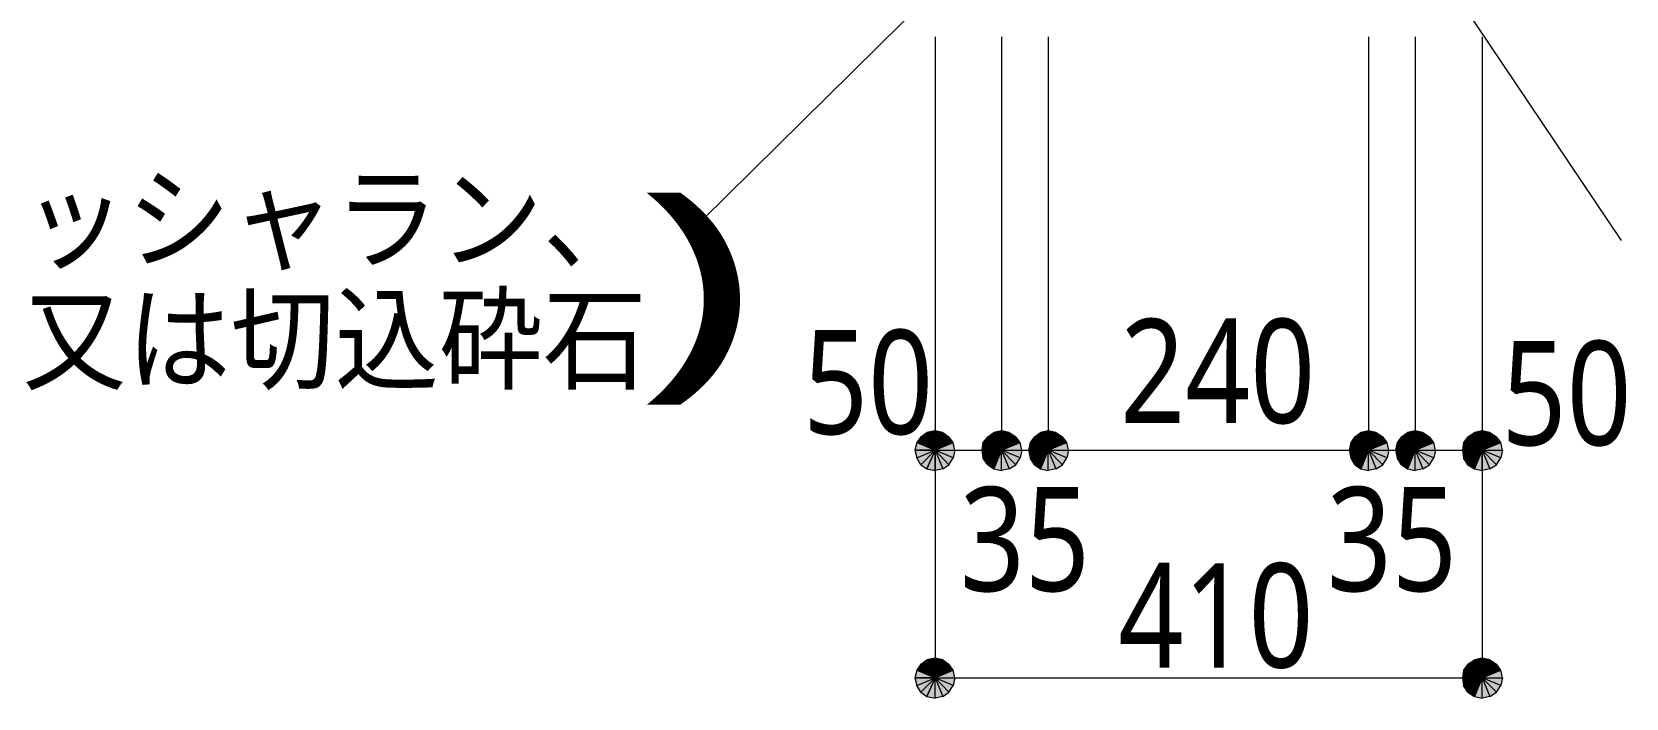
# Model space of a CAD drawing. Header units: millimetres. Extents: x 0 to 420, y 0 to 297.
# Drawn here: x 35.27 to 75.08, y 220.2 to 236.81 of the extents above; entities that cross this region are included whole.
import ezdxf
from ezdxf.enums import TextEntityAlignment as Align

# ---------------------------------------------------------------- set-up
doc = ezdxf.new("R2010")
doc.units = ezdxf.units.MM
doc.styles.add('kst32b', font='NotoSansJP-Variable.ttf')

msp = doc.modelspace()

# ---------------------------------------------------------------- hatches: boundary and pattern name
for points in [[(57.362, 226.568), (57.319, 226.378), (57.827, 226.378), (57.362, 226.568)], [(59.013, 226.568), (58.992, 226.378), (59.478, 226.378), (59.013, 226.568)], [(60.198, 226.568), (60.156, 226.378), (60.643, 226.378), (60.198, 226.568)], [(68.199, 226.568), (68.157, 226.378), (68.644, 226.378), (68.199, 226.568)], [(69.363, 226.568), (69.321, 226.378), (69.808, 226.378), (69.363, 226.568)], [(71.014, 226.568), (70.993, 226.378), (71.48, 226.378), (71.014, 226.568)], [(57.362, 220.895), (57.319, 220.705), (57.827, 220.705), (57.362, 220.895)], [(71.014, 220.895), (70.993, 220.705), (71.48, 220.705), (71.014, 220.895)]]:
    msp.add_hatch(color=7).paths.add_polyline_path(points)
h = msp.add_hatch(color=7)
h.paths.add_polyline_path([(57.827, 226.864), (57.616, 226.822), (57.827, 226.378), (57.827, 226.864)])
h.paths.add_polyline_path([(57.616, 226.822), (57.827, 226.378), (57.468, 226.716), (57.616, 226.822)])
h.paths.add_polyline_path([(57.827, 226.378), (57.468, 226.716), (57.362, 226.568), (57.827, 226.378)])
h = msp.add_hatch(color=7)
h.paths.add_polyline_path([(58.272, 226.568), (58.166, 226.716), (57.827, 226.378), (58.272, 226.568)])
h.paths.add_polyline_path([(58.166, 226.716), (57.827, 226.378), (58.018, 226.822), (58.166, 226.716)])
h.paths.add_polyline_path([(57.827, 226.378), (58.018, 226.822), (57.827, 226.864), (57.827, 226.378)])
h = msp.add_hatch(color=7)
h.paths.add_polyline_path([(58.166, 226.018), (58.272, 226.187), (57.827, 226.378), (58.166, 226.018)])
h.paths.add_polyline_path([(58.272, 226.187), (57.827, 226.378), (58.314, 226.378), (58.272, 226.187)])
h.paths.add_polyline_path([(57.827, 226.378), (58.314, 226.378), (58.272, 226.568), (57.827, 226.378)])
h = msp.add_hatch(color=7)
h.paths.add_polyline_path([(59.478, 226.864), (59.288, 226.822), (59.478, 226.378), (59.478, 226.864)])
h.paths.add_polyline_path([(59.288, 226.822), (59.478, 226.378), (59.14, 226.716), (59.288, 226.822)])
h.paths.add_polyline_path([(59.478, 226.378), (59.14, 226.716), (59.013, 226.568), (59.478, 226.378)])
h = msp.add_hatch(color=7)
h.paths.add_polyline_path([(59.944, 226.568), (59.838, 226.716), (59.478, 226.378), (59.944, 226.568)])
h.paths.add_polyline_path([(59.838, 226.716), (59.478, 226.378), (59.669, 226.822), (59.838, 226.716)])
h.paths.add_polyline_path([(59.478, 226.378), (59.669, 226.822), (59.478, 226.864), (59.478, 226.378)])
h = msp.add_hatch(color=7)
h.paths.add_polyline_path([(59.838, 226.018), (59.944, 226.187), (59.478, 226.378), (59.838, 226.018)])
h.paths.add_polyline_path([(59.944, 226.187), (59.478, 226.378), (59.986, 226.378), (59.944, 226.187)])
h.paths.add_polyline_path([(59.478, 226.378), (59.986, 226.378), (59.944, 226.568), (59.478, 226.378)])
h = msp.add_hatch(color=7)
h.paths.add_polyline_path([(60.643, 226.864), (60.452, 226.822), (60.643, 226.378), (60.643, 226.864)])
h.paths.add_polyline_path([(60.452, 226.822), (60.643, 226.378), (60.304, 226.716), (60.452, 226.822)])
h.paths.add_polyline_path([(60.643, 226.378), (60.304, 226.716), (60.198, 226.568), (60.643, 226.378)])
h = msp.add_hatch(color=7)
h.paths.add_polyline_path([(61.108, 226.568), (61.002, 226.716), (60.643, 226.378), (61.108, 226.568)])
h.paths.add_polyline_path([(61.002, 226.716), (60.643, 226.378), (60.833, 226.822), (61.002, 226.716)])
h.paths.add_polyline_path([(60.643, 226.378), (60.833, 226.822), (60.643, 226.864), (60.643, 226.378)])
h = msp.add_hatch(color=7)
h.paths.add_polyline_path([(61.002, 226.018), (61.108, 226.187), (60.643, 226.378), (61.002, 226.018)])
h.paths.add_polyline_path([(61.108, 226.187), (60.643, 226.378), (61.151, 226.378), (61.108, 226.187)])
h.paths.add_polyline_path([(60.643, 226.378), (61.151, 226.378), (61.108, 226.568), (60.643, 226.378)])
h = msp.add_hatch(color=7)
h.paths.add_polyline_path([(68.644, 226.864), (68.453, 226.822), (68.644, 226.378), (68.644, 226.864)])
h.paths.add_polyline_path([(68.453, 226.822), (68.644, 226.378), (68.305, 226.716), (68.453, 226.822)])
h.paths.add_polyline_path([(68.644, 226.378), (68.305, 226.716), (68.199, 226.568), (68.644, 226.378)])
h = msp.add_hatch(color=7)
h.paths.add_polyline_path([(69.109, 226.568), (69.003, 226.716), (68.644, 226.378), (69.109, 226.568)])
h.paths.add_polyline_path([(69.003, 226.716), (68.644, 226.378), (68.834, 226.822), (69.003, 226.716)])
h.paths.add_polyline_path([(68.644, 226.378), (68.834, 226.822), (68.644, 226.864), (68.644, 226.378)])
h = msp.add_hatch(color=7)
h.paths.add_polyline_path([(69.003, 226.018), (69.109, 226.187), (68.644, 226.378), (69.003, 226.018)])
h.paths.add_polyline_path([(69.109, 226.187), (68.644, 226.378), (69.152, 226.378), (69.109, 226.187)])
h.paths.add_polyline_path([(68.644, 226.378), (69.152, 226.378), (69.109, 226.568), (68.644, 226.378)])
h = msp.add_hatch(color=7)
h.paths.add_polyline_path([(69.808, 226.864), (69.617, 226.822), (69.808, 226.378), (69.808, 226.864)])
h.paths.add_polyline_path([(69.617, 226.822), (69.808, 226.378), (69.469, 226.716), (69.617, 226.822)])
h.paths.add_polyline_path([(69.808, 226.378), (69.469, 226.716), (69.363, 226.568), (69.808, 226.378)])
h = msp.add_hatch(color=7)
h.paths.add_polyline_path([(70.273, 226.568), (70.168, 226.716), (69.808, 226.378), (70.273, 226.568)])
h.paths.add_polyline_path([(70.168, 226.716), (69.808, 226.378), (69.998, 226.822), (70.168, 226.716)])
h.paths.add_polyline_path([(69.808, 226.378), (69.998, 226.822), (69.808, 226.864), (69.808, 226.378)])
h = msp.add_hatch(color=7)
h.paths.add_polyline_path([(70.168, 226.018), (70.273, 226.187), (69.808, 226.378), (70.168, 226.018)])
h.paths.add_polyline_path([(70.273, 226.187), (69.808, 226.378), (70.316, 226.378), (70.273, 226.187)])
h.paths.add_polyline_path([(69.808, 226.378), (70.316, 226.378), (70.273, 226.568), (69.808, 226.378)])
h = msp.add_hatch(color=7)
h.paths.add_polyline_path([(71.48, 226.864), (71.289, 226.822), (71.48, 226.378), (71.48, 226.864)])
h.paths.add_polyline_path([(71.289, 226.822), (71.48, 226.378), (71.12, 226.716), (71.289, 226.822)])
h.paths.add_polyline_path([(71.48, 226.378), (71.12, 226.716), (71.014, 226.568), (71.48, 226.378)])
h = msp.add_hatch(color=7)
h.paths.add_polyline_path([(71.946, 226.568), (71.84, 226.716), (71.48, 226.378), (71.946, 226.568)])
h.paths.add_polyline_path([(71.84, 226.716), (71.48, 226.378), (71.67, 226.822), (71.84, 226.716)])
h.paths.add_polyline_path([(71.48, 226.378), (71.67, 226.822), (71.48, 226.864), (71.48, 226.378)])
h = msp.add_hatch(color=7)
h.paths.add_polyline_path([(71.84, 226.018), (71.946, 226.187), (71.48, 226.378), (71.84, 226.018)])
h.paths.add_polyline_path([(71.946, 226.187), (71.48, 226.378), (71.988, 226.378), (71.946, 226.187)])
h.paths.add_polyline_path([(71.48, 226.378), (71.988, 226.378), (71.946, 226.568), (71.48, 226.378)])
h = msp.add_hatch(color=7)
h.paths.add_polyline_path([(57.319, 226.378), (57.362, 226.187), (57.827, 226.378), (57.319, 226.378)])
h.paths.add_polyline_path([(57.362, 226.187), (57.827, 226.378), (57.468, 226.018), (57.362, 226.187)])
h.paths.add_polyline_path([(57.827, 226.378), (57.468, 226.018), (57.616, 225.912), (57.827, 226.378)])
h = msp.add_hatch(color=7)
h.paths.add_polyline_path([(57.616, 225.912), (57.827, 225.87), (57.827, 226.378), (57.616, 225.912)])
h.paths.add_polyline_path([(57.827, 225.87), (57.827, 226.378), (58.018, 225.912), (57.827, 225.87)])
h.paths.add_polyline_path([(57.827, 226.378), (58.018, 225.912), (58.166, 226.018), (57.827, 226.378)])
h = msp.add_hatch(color=7)
h.paths.add_polyline_path([(58.992, 226.378), (59.013, 226.187), (59.478, 226.378), (58.992, 226.378)])
h.paths.add_polyline_path([(59.013, 226.187), (59.478, 226.378), (59.14, 226.018), (59.013, 226.187)])
h.paths.add_polyline_path([(59.478, 226.378), (59.14, 226.018), (59.288, 225.912), (59.478, 226.378)])
h = msp.add_hatch(color=7)
h.paths.add_polyline_path([(59.288, 225.912), (59.478, 225.87), (59.478, 226.378), (59.288, 225.912)])
h.paths.add_polyline_path([(59.478, 225.87), (59.478, 226.378), (59.669, 225.912), (59.478, 225.87)])
h.paths.add_polyline_path([(59.478, 226.378), (59.669, 225.912), (59.838, 226.018), (59.478, 226.378)])
h = msp.add_hatch(color=7)
h.paths.add_polyline_path([(60.156, 226.378), (60.198, 226.187), (60.643, 226.378), (60.156, 226.378)])
h.paths.add_polyline_path([(60.198, 226.187), (60.643, 226.378), (60.304, 226.018), (60.198, 226.187)])
h.paths.add_polyline_path([(60.643, 226.378), (60.304, 226.018), (60.452, 225.912), (60.643, 226.378)])
h = msp.add_hatch(color=7)
h.paths.add_polyline_path([(60.452, 225.912), (60.643, 225.87), (60.643, 226.378), (60.452, 225.912)])
h.paths.add_polyline_path([(60.643, 225.87), (60.643, 226.378), (60.833, 225.912), (60.643, 225.87)])
h.paths.add_polyline_path([(60.643, 226.378), (60.833, 225.912), (61.002, 226.018), (60.643, 226.378)])
h = msp.add_hatch(color=7)
h.paths.add_polyline_path([(68.157, 226.378), (68.199, 226.187), (68.644, 226.378), (68.157, 226.378)])
h.paths.add_polyline_path([(68.199, 226.187), (68.644, 226.378), (68.305, 226.018), (68.199, 226.187)])
h.paths.add_polyline_path([(68.644, 226.378), (68.305, 226.018), (68.453, 225.912), (68.644, 226.378)])
h = msp.add_hatch(color=7)
h.paths.add_polyline_path([(68.453, 225.912), (68.644, 225.87), (68.644, 226.378), (68.453, 225.912)])
h.paths.add_polyline_path([(68.644, 225.87), (68.644, 226.378), (68.834, 225.912), (68.644, 225.87)])
h.paths.add_polyline_path([(68.644, 226.378), (68.834, 225.912), (69.003, 226.018), (68.644, 226.378)])
h = msp.add_hatch(color=7)
h.paths.add_polyline_path([(69.321, 226.378), (69.363, 226.187), (69.808, 226.378), (69.321, 226.378)])
h.paths.add_polyline_path([(69.363, 226.187), (69.808, 226.378), (69.469, 226.018), (69.363, 226.187)])
h.paths.add_polyline_path([(69.808, 226.378), (69.469, 226.018), (69.617, 225.912), (69.808, 226.378)])
h = msp.add_hatch(color=7)
h.paths.add_polyline_path([(69.617, 225.912), (69.808, 225.87), (69.808, 226.378), (69.617, 225.912)])
h.paths.add_polyline_path([(69.808, 225.87), (69.808, 226.378), (69.998, 225.912), (69.808, 225.87)])
h.paths.add_polyline_path([(69.808, 226.378), (69.998, 225.912), (70.168, 226.018), (69.808, 226.378)])
h = msp.add_hatch(color=7)
h.paths.add_polyline_path([(70.993, 226.378), (71.014, 226.187), (71.48, 226.378), (70.993, 226.378)])
h.paths.add_polyline_path([(71.014, 226.187), (71.48, 226.378), (71.12, 226.018), (71.014, 226.187)])
h.paths.add_polyline_path([(71.48, 226.378), (71.12, 226.018), (71.289, 225.912), (71.48, 226.378)])
h = msp.add_hatch(color=7)
h.paths.add_polyline_path([(71.289, 225.912), (71.48, 225.87), (71.48, 226.378), (71.289, 225.912)])
h.paths.add_polyline_path([(71.48, 225.87), (71.48, 226.378), (71.67, 225.912), (71.48, 225.87)])
h.paths.add_polyline_path([(71.48, 226.378), (71.67, 225.912), (71.84, 226.018), (71.48, 226.378)])
h = msp.add_hatch(color=7)
h.paths.add_polyline_path([(57.827, 221.192), (57.616, 221.149), (57.827, 220.705), (57.827, 221.192)])
h.paths.add_polyline_path([(57.616, 221.149), (57.827, 220.705), (57.468, 221.043), (57.616, 221.149)])
h.paths.add_polyline_path([(57.827, 220.705), (57.468, 221.043), (57.362, 220.895), (57.827, 220.705)])
h = msp.add_hatch(color=7)
h.paths.add_polyline_path([(58.272, 220.895), (58.166, 221.043), (57.827, 220.705), (58.272, 220.895)])
h.paths.add_polyline_path([(58.166, 221.043), (57.827, 220.705), (58.018, 221.149), (58.166, 221.043)])
h.paths.add_polyline_path([(57.827, 220.705), (58.018, 221.149), (57.827, 221.192), (57.827, 220.705)])
h = msp.add_hatch(color=7)
h.paths.add_polyline_path([(71.48, 221.192), (71.289, 221.149), (71.48, 220.705), (71.48, 221.192)])
h.paths.add_polyline_path([(71.289, 221.149), (71.48, 220.705), (71.12, 221.043), (71.289, 221.149)])
h.paths.add_polyline_path([(71.48, 220.705), (71.12, 221.043), (71.014, 220.895), (71.48, 220.705)])
h = msp.add_hatch(color=7)
h.paths.add_polyline_path([(71.946, 220.895), (71.84, 221.043), (71.48, 220.705), (71.946, 220.895)])
h.paths.add_polyline_path([(71.84, 221.043), (71.48, 220.705), (71.67, 221.149), (71.84, 221.043)])
h.paths.add_polyline_path([(71.48, 220.705), (71.67, 221.149), (71.48, 221.192), (71.48, 220.705)])
h = msp.add_hatch(color=7)
h.paths.add_polyline_path([(57.319, 220.705), (57.362, 220.514), (57.827, 220.705), (57.319, 220.705)])
h.paths.add_polyline_path([(57.362, 220.514), (57.827, 220.705), (57.468, 220.345), (57.362, 220.514)])
h.paths.add_polyline_path([(57.827, 220.705), (57.468, 220.345), (57.616, 220.239), (57.827, 220.705)])
h = msp.add_hatch(color=7)
h.paths.add_polyline_path([(57.616, 220.239), (57.827, 220.197), (57.827, 220.705), (57.616, 220.239)])
h.paths.add_polyline_path([(57.827, 220.197), (57.827, 220.705), (58.018, 220.239), (57.827, 220.197)])
h.paths.add_polyline_path([(57.827, 220.705), (58.018, 220.239), (58.166, 220.345), (57.827, 220.705)])
h = msp.add_hatch(color=7)
h.paths.add_polyline_path([(58.166, 220.345), (58.272, 220.514), (57.827, 220.705), (58.166, 220.345)])
h.paths.add_polyline_path([(58.272, 220.514), (57.827, 220.705), (58.314, 220.705), (58.272, 220.514)])
h.paths.add_polyline_path([(57.827, 220.705), (58.314, 220.705), (58.272, 220.895), (57.827, 220.705)])
h = msp.add_hatch(color=7)
h.paths.add_polyline_path([(70.993, 220.705), (71.014, 220.514), (71.48, 220.705), (70.993, 220.705)])
h.paths.add_polyline_path([(71.014, 220.514), (71.48, 220.705), (71.12, 220.345), (71.014, 220.514)])
h.paths.add_polyline_path([(71.48, 220.705), (71.12, 220.345), (71.289, 220.239), (71.48, 220.705)])
h = msp.add_hatch(color=7)
h.paths.add_polyline_path([(71.289, 220.239), (71.48, 220.197), (71.48, 220.705), (71.289, 220.239)])
h.paths.add_polyline_path([(71.48, 220.197), (71.48, 220.705), (71.67, 220.239), (71.48, 220.197)])
h.paths.add_polyline_path([(71.48, 220.705), (71.67, 220.239), (71.84, 220.345), (71.48, 220.705)])
h = msp.add_hatch(color=7)
h.paths.add_polyline_path([(71.84, 220.345), (71.946, 220.514), (71.48, 220.705), (71.84, 220.345)])
h.paths.add_polyline_path([(71.946, 220.514), (71.48, 220.705), (71.988, 220.705), (71.946, 220.514)])
h.paths.add_polyline_path([(71.48, 220.705), (71.988, 220.705), (71.946, 220.895), (71.48, 220.705)])

# ---------------------------------------------------------------- linework, layer by layer
at = {"lineweight": 13}
for points in [[(68.051, 241.871), (74.951, 231.606)], [(58.886, 238.908), (52.007, 232.114)], [(57.827, 236.686), (57.827, 220.705)], [(59.478, 236.686), (59.478, 226.378)], [(60.643, 236.686), (60.643, 226.378)], [(68.644, 236.686), (68.644, 226.378)], [(69.808, 236.686), (69.808, 226.378)], [(71.48, 236.686), (71.48, 220.705)], [(57.827, 226.378), (59.478, 226.378), (60.643, 226.378), (68.644, 226.378), (69.808, 226.378), (71.48, 226.378)], [(57.827, 220.705), (71.48, 220.705)]]:
    msp.add_lwpolyline(points, dxfattribs=at)
at = {"lineweight": 0}
for points in [[(57.362, 226.568), (57.319, 226.378), (57.827, 226.378)], [(57.827, 226.378), (57.468, 226.716), (57.362, 226.568)], [(57.616, 226.822), (57.827, 226.378), (57.468, 226.716)], [(57.827, 226.864), (57.616, 226.822), (57.827, 226.378)], [(57.827, 226.378), (58.018, 226.822), (57.827, 226.864)], [(58.166, 226.716), (57.827, 226.378), (58.018, 226.822)], [(58.272, 226.568), (58.166, 226.716), (57.827, 226.378)], [(57.827, 226.378), (58.314, 226.378), (58.272, 226.568)], [(59.013, 226.568), (58.992, 226.378), (59.478, 226.378)], [(59.478, 226.378), (59.14, 226.716), (59.013, 226.568)], [(59.288, 226.822), (59.478, 226.378), (59.14, 226.716)], [(59.478, 226.864), (59.288, 226.822), (59.478, 226.378)], [(59.478, 226.378), (59.669, 226.822), (59.478, 226.864)], [(59.838, 226.716), (59.478, 226.378), (59.669, 226.822)], [(59.944, 226.568), (59.838, 226.716), (59.478, 226.378)], [(59.478, 226.378), (59.986, 226.378), (59.944, 226.568)], [(60.198, 226.568), (60.156, 226.378), (60.643, 226.378)], [(60.643, 226.378), (60.304, 226.716), (60.198, 226.568)], [(60.452, 226.822), (60.643, 226.378), (60.304, 226.716)], [(60.643, 226.864), (60.452, 226.822), (60.643, 226.378)], [(60.643, 226.378), (60.833, 226.822), (60.643, 226.864)], [(61.002, 226.716), (60.643, 226.378), (60.833, 226.822)], [(61.108, 226.568), (61.002, 226.716), (60.643, 226.378)], [(60.643, 226.378), (61.151, 226.378), (61.108, 226.568)], [(68.199, 226.568), (68.157, 226.378), (68.644, 226.378)], [(68.644, 226.378), (68.305, 226.716), (68.199, 226.568)], [(68.453, 226.822), (68.644, 226.378), (68.305, 226.716)], [(68.644, 226.864), (68.453, 226.822), (68.644, 226.378)], [(68.644, 226.378), (68.834, 226.822), (68.644, 226.864)], [(69.003, 226.716), (68.644, 226.378), (68.834, 226.822)], [(69.109, 226.568), (69.003, 226.716), (68.644, 226.378)], [(68.644, 226.378), (69.152, 226.378), (69.109, 226.568)], [(69.363, 226.568), (69.321, 226.378), (69.808, 226.378)], [(69.808, 226.378), (69.469, 226.716), (69.363, 226.568)], [(69.617, 226.822), (69.808, 226.378), (69.469, 226.716)], [(69.808, 226.864), (69.617, 226.822), (69.808, 226.378)], [(69.808, 226.378), (69.998, 226.822), (69.808, 226.864)], [(70.168, 226.716), (69.808, 226.378), (69.998, 226.822)], [(70.273, 226.568), (70.168, 226.716), (69.808, 226.378)], [(69.808, 226.378), (70.316, 226.378), (70.273, 226.568)], [(71.014, 226.568), (70.993, 226.378), (71.48, 226.378)], [(71.48, 226.378), (71.12, 226.716), (71.014, 226.568)], [(71.289, 226.822), (71.48, 226.378), (71.12, 226.716)], [(71.48, 226.864), (71.289, 226.822), (71.48, 226.378)], [(71.48, 226.378), (71.67, 226.822), (71.48, 226.864)], [(71.84, 226.716), (71.48, 226.378), (71.67, 226.822)], [(71.946, 226.568), (71.84, 226.716), (71.48, 226.378)], [(71.48, 226.378), (71.988, 226.378), (71.946, 226.568)], [(57.319, 226.378), (57.362, 226.187), (57.827, 226.378)], [(57.362, 226.187), (57.827, 226.378), (57.468, 226.018)], [(57.827, 226.378), (57.468, 226.018), (57.616, 225.912)], [(57.616, 225.912), (57.827, 225.87), (57.827, 226.378)], [(57.827, 225.87), (57.827, 226.378), (58.018, 225.912)], [(57.827, 226.378), (58.018, 225.912), (58.166, 226.018)], [(58.166, 226.018), (58.272, 226.187), (57.827, 226.378)], [(58.272, 226.187), (57.827, 226.378), (58.314, 226.378)], [(58.992, 226.378), (59.013, 226.187), (59.478, 226.378)], [(59.013, 226.187), (59.478, 226.378), (59.14, 226.018)], [(59.478, 226.378), (59.14, 226.018), (59.288, 225.912)], [(59.288, 225.912), (59.478, 225.87), (59.478, 226.378)], [(59.478, 225.87), (59.478, 226.378), (59.669, 225.912)], [(59.478, 226.378), (59.669, 225.912), (59.838, 226.018)], [(59.838, 226.018), (59.944, 226.187), (59.478, 226.378)], [(59.944, 226.187), (59.478, 226.378), (59.986, 226.378)], [(60.156, 226.378), (60.198, 226.187), (60.643, 226.378)], [(60.198, 226.187), (60.643, 226.378), (60.304, 226.018)], [(60.643, 226.378), (60.304, 226.018), (60.452, 225.912)], [(60.452, 225.912), (60.643, 225.87), (60.643, 226.378)], [(60.643, 225.87), (60.643, 226.378), (60.833, 225.912)], [(60.643, 226.378), (60.833, 225.912), (61.002, 226.018)], [(61.002, 226.018), (61.108, 226.187), (60.643, 226.378)], [(61.108, 226.187), (60.643, 226.378), (61.151, 226.378)], [(68.157, 226.378), (68.199, 226.187), (68.644, 226.378)], [(68.199, 226.187), (68.644, 226.378), (68.305, 226.018)], [(68.644, 226.378), (68.305, 226.018), (68.453, 225.912)], [(68.453, 225.912), (68.644, 225.87), (68.644, 226.378)], [(68.644, 225.87), (68.644, 226.378), (68.834, 225.912)], [(68.644, 226.378), (68.834, 225.912), (69.003, 226.018)], [(69.003, 226.018), (69.109, 226.187), (68.644, 226.378)], [(69.109, 226.187), (68.644, 226.378), (69.152, 226.378)], [(69.321, 226.378), (69.363, 226.187), (69.808, 226.378)], [(69.363, 226.187), (69.808, 226.378), (69.469, 226.018)], [(69.808, 226.378), (69.469, 226.018), (69.617, 225.912)], [(69.617, 225.912), (69.808, 225.87), (69.808, 226.378)], [(69.808, 225.87), (69.808, 226.378), (69.998, 225.912)], [(69.808, 226.378), (69.998, 225.912), (70.168, 226.018)], [(70.168, 226.018), (70.273, 226.187), (69.808, 226.378)], [(70.273, 226.187), (69.808, 226.378), (70.316, 226.378)], [(70.993, 226.378), (71.014, 226.187), (71.48, 226.378)], [(71.014, 226.187), (71.48, 226.378), (71.12, 226.018)], [(71.48, 226.378), (71.12, 226.018), (71.289, 225.912)], [(71.289, 225.912), (71.48, 225.87), (71.48, 226.378)], [(71.48, 225.87), (71.48, 226.378), (71.67, 225.912)], [(71.48, 226.378), (71.67, 225.912), (71.84, 226.018)], [(71.84, 226.018), (71.946, 226.187), (71.48, 226.378)], [(71.946, 226.187), (71.48, 226.378), (71.988, 226.378)], [(57.827, 220.705), (57.468, 221.043), (57.362, 220.895)], [(57.616, 221.149), (57.827, 220.705), (57.468, 221.043)], [(57.827, 221.192), (57.616, 221.149), (57.827, 220.705)], [(57.827, 220.705), (58.018, 221.149), (57.827, 221.192)], [(58.166, 221.043), (57.827, 220.705), (58.018, 221.149)], [(58.272, 220.895), (58.166, 221.043), (57.827, 220.705)], [(71.48, 220.705), (71.12, 221.043), (71.014, 220.895)], [(71.289, 221.149), (71.48, 220.705), (71.12, 221.043)], [(71.48, 221.192), (71.289, 221.149), (71.48, 220.705)], [(71.48, 220.705), (71.67, 221.149), (71.48, 221.192)], [(71.84, 221.043), (71.48, 220.705), (71.67, 221.149)], [(71.946, 220.895), (71.84, 221.043), (71.48, 220.705)], [(57.362, 220.895), (57.319, 220.705), (57.827, 220.705)], [(57.319, 220.705), (57.362, 220.514), (57.827, 220.705)], [(57.362, 220.514), (57.827, 220.705), (57.468, 220.345)], [(57.827, 220.705), (57.468, 220.345), (57.616, 220.239)], [(57.616, 220.239), (57.827, 220.197), (57.827, 220.705)], [(57.827, 220.705), (58.314, 220.705), (58.272, 220.895)], [(57.827, 220.197), (57.827, 220.705), (58.018, 220.239)], [(57.827, 220.705), (58.018, 220.239), (58.166, 220.345)], [(58.166, 220.345), (58.272, 220.514), (57.827, 220.705)], [(58.272, 220.514), (57.827, 220.705), (58.314, 220.705)], [(71.014, 220.895), (70.993, 220.705), (71.48, 220.705)], [(70.993, 220.705), (71.014, 220.514), (71.48, 220.705)], [(71.014, 220.514), (71.48, 220.705), (71.12, 220.345)], [(71.48, 220.705), (71.12, 220.345), (71.289, 220.239)], [(71.289, 220.239), (71.48, 220.197), (71.48, 220.705)], [(71.48, 220.705), (71.988, 220.705), (71.946, 220.895)], [(71.48, 220.197), (71.48, 220.705), (71.67, 220.239)], [(71.48, 220.705), (71.67, 220.239), (71.84, 220.345)], [(71.84, 220.345), (71.946, 220.514), (71.48, 220.705)], [(71.946, 220.514), (71.48, 220.705), (71.988, 220.705)]]:
    msp.add_lwpolyline(points, close=True, dxfattribs=at)

# ---------------------------------------------------------------- texts
at = {"style": 'kst32b'}
for s, height, p, p2 in [('再生クラッシャラン、', 2.0791, (24.638, 231.119), (50.627, 231.119)), ('(          )', 4.33151, (20.87, 228.473), (53.357, 228.473)), ('切込砂利又は切込砕石', 2.0791, (24.638, 228.113), (50.627, 228.113)), ('240', 2.5989, (62.442, 227.055), (67.315, 227.055)), ('50', 2.5989, (54.525, 226.78), (57.774, 226.78)), ('50', 2.5989, (71.967, 226.504), (75.215, 226.504)), ('35', 2.5989, (58.441, 222.864), (61.69, 222.864)), ('35', 2.5989, (67.606, 222.864), (70.855, 222.864)), ('410', 2.5989, (62.399, 220.959), (67.272, 220.959))]:
    msp.add_text(s, height=height, dxfattribs=at).set_placement(p, p2, align=Align.FIT)

doc.saveas('drawing.dxf')
